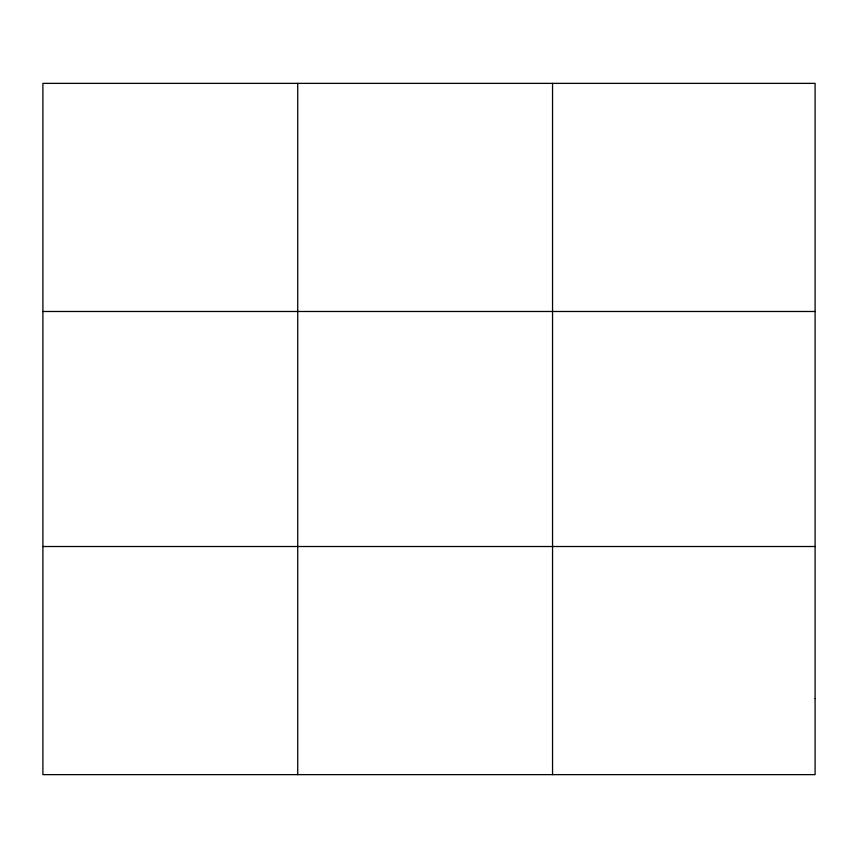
<?xml version="1.0" encoding="UTF-8"?>
<svg xmlns="http://www.w3.org/2000/svg" width="858" height="858" viewBox="0 0 858 858"><rect width="100%" height="100%" fill="white"/><g stroke="black" fill="none" stroke-linecap="round" stroke-linejoin="round"><path stroke-width="1.29" d="M297.726 83.365L297.726 774.635M552.552 83.365L552.552 774.635M42.9 311.486L815.1 311.486M42.9 546.514L815.1 546.514M815.1 698.594L815.1 774.635L42.9 774.635L42.9 83.365L815.1 83.365L815.1 698.594"/></g></svg>
